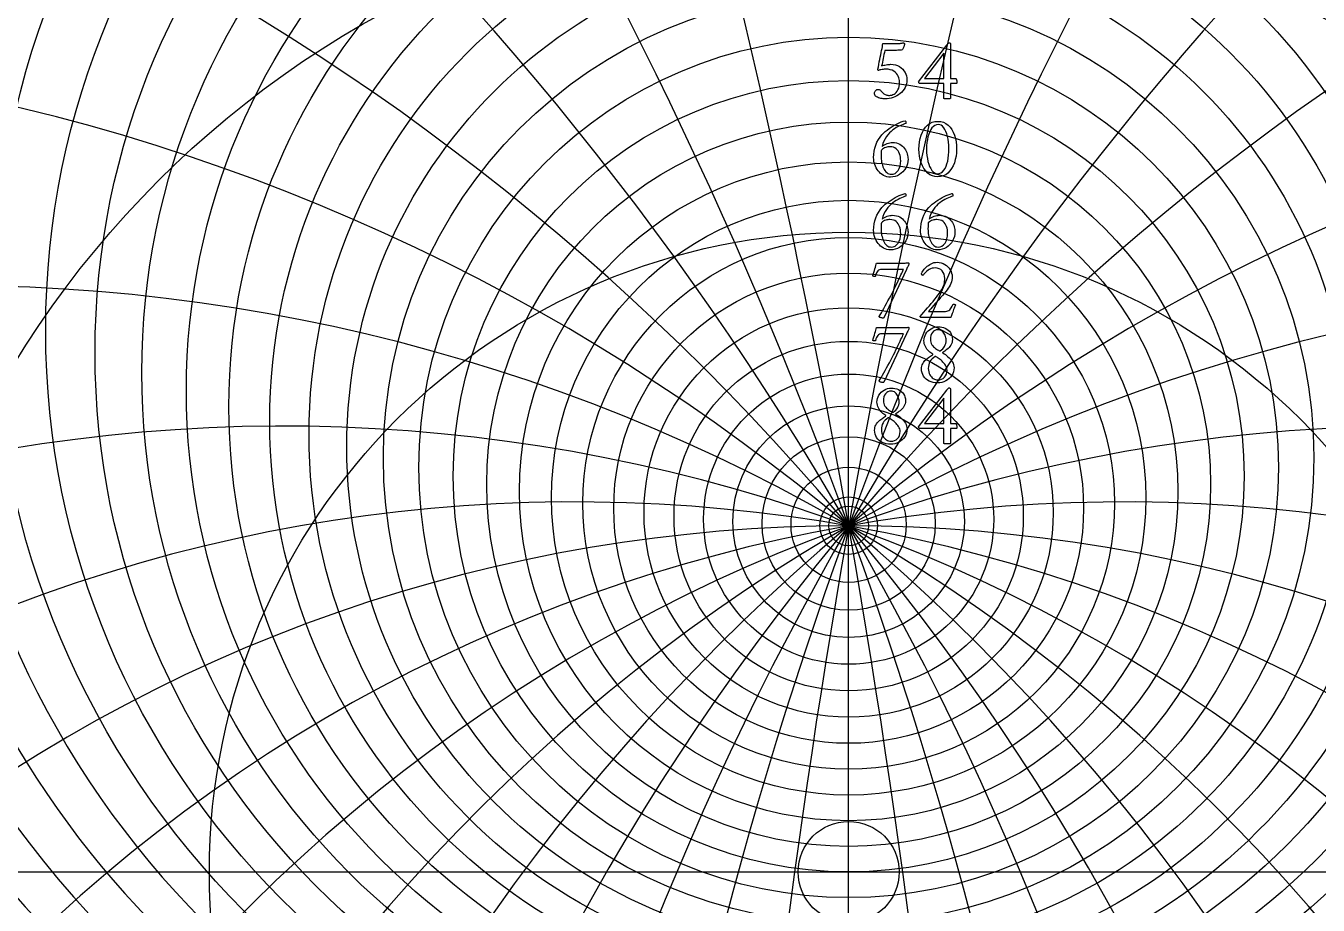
# Model space of a CAD drawing. Header units: millimetres. Extents: x -96 to 96, y -96 to 98.
# Drawn here: x -52.1 to 29.7, y -2.1 to 53.6 of the extents above; entities that cross this region are included whole.
import ezdxf

# ---------------------------------------------------------------- set-up
doc = ezdxf.new("R2010")
doc.units = ezdxf.units.MM
for name, color, linetype in [('CUT_INNER', 6, 'Continuous'), ('CUT_OUTER', 1, 'Continuous'), ('ENGRAVE', 7, 'Continuous'), ('ENGRAVE_FINE', 8, 'Continuous'), ('TEXT', 5, 'Continuous')]:
    doc.layers.add(name, color=color, linetype=linetype)

msp = doc.modelspace()

# ---------------------------------------------------------------- linework, layer by layer
at = {"layer": 'CUT_INNER'}
msp.add_circle((0, 0), 3.2, dxfattribs=at)
at = {"layer": 'CUT_OUTER'}
for centre, radius, start, end in [((-0.0002, -0.0002), 95.9249, 159.960768, 87.804282), ((-0.0008, 0.0006), 95.924, 92.195139, 159.961115)]:
    msp.add_arc(centre, radius, start, end, dxfattribs=at)
at = {"layer": 'ENGRAVE'}
for points in [[(0, -94.5), (0, 94.5)], [(-94.5, 0), (94.5, 0)]]:
    msp.add_lwpolyline(points, dxfattribs=at)
for centre, radius in [((0, 0), 94.5), ((0, 30.4812), 41.946), ((0, 0), 61.8587), ((0, 26.228), 29.4698), ((0, 23.6913), 18.823), ((0, 0), 40.492), ((0, 22.3335), 9.1851), ((0, 21.9053), 1.26)]:
    msp.add_circle(centre, radius, dxfattribs=at)
for centre, radius, start, end in [((0, 37.5775), 57.6766, 104.762326, 75.237674), ((0, 50.0922), 79.5973, 179.387133, 0.612867), ((0, -76.3891), 98.2944, 51, 129), ((0, -76.3891), 98.2944, 51, 129), ((-15.2983, 57.094), 85.5586, 205.733875, 260.102895)]:
    msp.add_arc(centre, radius, start, end, dxfattribs=at)
at = {"layer": 'ENGRAVE_FINE'}
for centre, radius in [((0, 35.8408), 54.1642), ((0, 34.2831), 50.8581), ((0, 32.8824), 47.7334), ((0, 31.6203), 44.7688), ((0, 29.4518), 39.2493), ((0, 28.5208), 36.6647), ((0, 27.6785), 34.1802), ((0, 26.9167), 31.785), ((0, 25.6062), 27.2261), ((0, 25.0461), 25.0461), ((0, 24.5428), 22.923), ((0, 24.0924), 20.8505), ((0, 23.3366), 16.8349), ((0, 23.0255), 14.8816), ((0, 22.7558), 12.9583), ((0, 22.5257), 11.0609), ((0, 22.178), 7.3271), ((0, 22.0581), 5.4831), ((0, 21.973), 3.6497), ((0, 21.9222), 1.8231)]:
    msp.add_circle(centre, radius, dxfattribs=at)
for centre, radius, start, end in [((-557.4555, -76.3891), 566.0552, 4.779127, 17.401802), ((-557.4555, -76.3891), 566.0552, 4.779127, 17.401802), ((557.4555, -76.3891), 566.0552, 162.598198, 175.220873), ((557.4555, -76.3891), 566.0552, 162.598198, 175.220873), ((-270.0618, -76.3891), 287.3937, 9.614941, 34.898449), ((-270.0618, -76.3891), 287.3937, 9.614941, 34.898449), ((270.0618, -76.3891), 287.3937, 145.101551, 170.385059), ((270.0618, -76.3891), 287.3937, 145.101551, 170.385059), ((0, 39.5195), 61.4248, 132.219432, 47.780568), ((-170.251, -76.3891), 196.5889, 14.56643, 52.566013), ((-170.251, -76.3891), 196.5889, 14.56643, 52.566013), ((170.251, -76.3891), 196.5889, 127.433987, 165.43357), ((170.251, -76.3891), 196.5889, 127.433987, 165.43357), ((0, 41.6985), 65.4439, 147.797087, 32.202913), ((0, 44.1534), 69.7761, 159.954591, 20.045409), ((-117.1428, -76.3891), 152.919, 19.697338, 70.43411), ((-117.1428, -76.3891), 152.919, 19.697338, 70.43411), ((117.1428, -76.3891), 152.919, 109.56589, 160.302662), ((117.1428, -76.3891), 152.919, 109.56589, 160.302662), ((0, 46.9316), 74.4729, 170.269458, 9.730542), ((-82.4788, -76.3891), 128.3143, 25.078922, 88.440652), ((-82.4788, -76.3891), 128.3143, 25.078922, 88.440652), ((82.4788, -76.3891), 128.3143, 91.559348, 154.921078), ((82.4788, -76.3891), 128.3143, 91.559348, 154.921078), ((-56.7503, -76.3891), 113.5006, 30.79319, 100.876652), ((-56.7503, -76.3891), 113.5006, 30.79319, 100.876652), ((56.7503, -76.3891), 113.5006, 79.123348, 149.20681), ((56.7503, -76.3891), 113.5006, 79.123348, 149.20681), ((-35.7763, -76.3891), 104.6028, 36.936769, 111.475271), ((-35.7763, -76.3891), 104.6028, 36.936769, 111.475271), ((35.7763, -76.3891), 104.6028, 68.524729, 143.063231), ((35.7763, -76.3891), 104.6028, 68.524729, 143.063231), ((-17.332, -76.3891), 99.8108, 43.625537, 120.768969), ((-17.332, -76.3891), 99.8108, 43.625537, 120.768969), ((17.332, -76.3891), 99.8108, 59.231031, 136.374463), ((17.332, -76.3891), 99.8108, 59.231031, 136.374463), ((0, 83.1586), 125.6729, 221.240592, 318.759408)]:
    msp.add_arc(centre, radius, start, end, dxfattribs=at)
at = {"layer": 'TEXT'}
for points in [[(2.6714, 51.1246), (2.8274, 51.1155), (2.9711, 51.0883), (3.1026, 51.0429), (3.2219, 50.9793), (3.3286, 50.9019), (3.4224, 50.8151), (3.5032, 50.7189), (3.5712, 50.6132), (3.625, 50.502), (3.6634, 50.389), (3.6865, 50.2742), (3.6941, 50.1577), (3.6866, 50.0213), (3.6641, 49.8916), (3.6265, 49.7685), (3.574, 49.652), (3.509, 49.543), (3.4343, 49.4424), (3.3497, 49.3502), (3.2554, 49.2663), (3.1533, 49.1914), (3.0451, 49.1259), (2.9311, 49.0699), (2.8111, 49.0232), (2.6875, 48.9866), (2.5624, 48.9604), (2.436, 48.9446), (2.3081, 48.9394), (2.2517, 48.9413), (2.1887, 48.9471), (2.119, 48.9567), (2.0427, 48.9701), (1.965, 48.9878), (1.8911, 49.01), (1.821, 49.0367), (1.7549, 49.0679), (1.7423, 49.0791), (1.7269, 49.0959), (1.7087, 49.1182), (1.6878, 49.1462), (1.6682, 49.1773), (1.6543, 49.2091), (1.6459, 49.2415), (1.6431, 49.2747), (1.6474, 49.3306), (1.6605, 49.3809), (1.6824, 49.4256), (1.7129, 49.4647), (1.7491, 49.4965), (1.7877, 49.5192), (1.8287, 49.5329), (1.8722, 49.5374), (1.9251, 49.532), (1.9721, 49.5157), (2.0132, 49.4887), (2.0483, 49.4508), (2.0806, 49.4087), (2.1132, 49.369), (2.1462, 49.3318), (2.1796, 49.2971), (2.2206, 49.2609), (2.2655, 49.2307), (2.3142, 49.2064), (2.3668, 49.1881), (2.4211, 49.1747), (2.4751, 49.165), (2.5287, 49.1593), (2.582, 49.1574), (2.6548, 49.1624), (2.728, 49.1776), (2.8015, 49.2029), (2.8754, 49.2384), (2.9465, 49.2856), (3.0116, 49.346), (3.0708, 49.4197), (3.1241, 49.5067), (3.1681, 49.6081), (3.1995, 49.7253), (3.2184, 49.8582), (3.2247, 50.0068), (3.2193, 50.0943), (3.203, 50.1836), (3.176, 50.2746), (3.1381, 50.3673), (3.0883, 50.4574), (3.0256, 50.5406), (2.95, 50.6167), (2.8614, 50.6859), (2.7584, 50.7433), (2.6393, 50.7844), (2.5041, 50.809), (2.3528, 50.8172), (2.3043, 50.8156), (2.2481, 50.8109), (2.1841, 50.8031), (2.1125, 50.7921), (2.0423, 50.779), (1.9826, 50.7648), (1.9333, 50.7496), (1.8946, 50.7334), (1.8864, 50.735), (1.8785, 50.7397), (1.871, 50.7475), (1.8638, 50.7585), (1.8577, 50.7713), (1.8534, 50.7844), (1.8507, 50.7978), (1.8499, 50.8116), (1.8806, 50.9653), (1.9113, 51.119), (1.9421, 51.2727), (1.9728, 51.4264), (2.003, 51.5775), (2.0322, 51.7233), (2.0603, 51.8639), (2.0874, 51.9992), (2.1124, 52.1258), (2.1342, 52.2402), (2.1529, 52.3424), (2.1684, 52.4323), (2.9732, 52.4323), (3.0294, 52.433), (3.0864, 52.4351), (3.144, 52.4386), (3.2023, 52.4435), (3.2586, 52.4493), (3.3099, 52.4554), (3.3564, 52.4619), (3.3979, 52.4687), (3.4322, 52.4748), (3.4566, 52.4792), (3.4713, 52.4818), (3.4762, 52.4826), (3.4896, 52.4746), (3.502, 52.4673), (3.5134, 52.4606), (3.5237, 52.4547), (3.5322, 52.4484), (3.5384, 52.4407), (3.542, 52.4317), (3.5432, 52.4212), (3.542, 52.4095), (3.5384, 52.3911), (3.5322, 52.3662), (3.5237, 52.3345), (3.5129, 52.2987), (3.4999, 52.2612), (3.4849, 52.2219), (3.4678, 52.1809), (3.4488, 52.1403), (3.428, 52.1026), (3.4054, 52.0677), (3.3812, 52.0356), (3.3225, 52.03), (3.2582, 52.0244), (3.1884, 52.0188), (3.1129, 52.0132), (3.0312, 52.0083), (2.9425, 52.0048), (2.8467, 52.0027), (2.7441, 52.002), (2.2858, 52.002), (2.2608, 51.8785), (2.2362, 51.754), (2.2119, 51.6284), (2.188, 51.5018), (2.1641, 51.3763), (2.1398, 51.2538), (2.1152, 51.1345), (2.0902, 51.0184), (2.1504, 51.0399), (2.2194, 51.0596), (2.2971, 51.0776), (2.3836, 51.0939), (2.4697, 51.1073), (2.5464, 51.1169), (2.6136, 51.1227), (2.6714, 51.1246)], [(6.3711, 52.4826), (6.3919, 52.4806), (6.4096, 52.4743), (6.424, 52.4638), (6.4354, 52.4491), (6.444, 52.4323), (6.4501, 52.4156), (6.4537, 52.3988), (6.455, 52.3821), (6.455, 50.2304), (6.7791, 50.2304), (6.7927, 50.2262), (6.8057, 50.2136), (6.8179, 50.1927), (6.8294, 50.1633), (6.8392, 50.1284), (6.8462, 50.0907), (6.8504, 50.0502), (6.8518, 50.0068), (6.8507, 49.9782), (6.8476, 49.9538), (6.8423, 49.9335), (6.835, 49.9174), (6.455, 49.9174), (6.455, 48.9618), (6.4527, 48.9609), (6.4459, 48.9583), (6.4345, 48.9539), (6.4186, 48.9478), (6.3926, 48.9417), (6.3509, 48.9373), (6.2934, 48.9347), (6.2202, 48.9338), (6.1347, 48.9366), (6.0735, 48.945), (6.0369, 48.959), (6.0246, 48.9785), (6.0246, 49.9174), (4.4877, 49.9174), (4.4746, 49.9267), (4.4633, 49.9377), (4.4537, 49.9504), (4.4458, 49.9649), (4.4397, 49.9798), (4.4353, 49.9936), (4.4327, 50.0063), (4.4318, 50.018), (6.2091, 52.3429), (6.2244, 52.3609), (6.2426, 52.3814), (6.2635, 52.4042), (6.2873, 52.4296), (6.3114, 52.4528), (6.3334, 52.4694), (6.3533, 52.4793), (6.3711, 52.4826)], [(6.0246, 51.8288), (4.8007, 50.2304), (6.0246, 50.2304)], [(2.7608, 46.173), (2.8976, 46.1664), (3.0228, 46.1465), (3.1365, 46.1133), (3.2387, 46.0669), (3.3302, 46.0101), (3.4119, 45.946), (3.4839, 45.8746), (3.546, 45.7958), (3.5993, 45.7123), (3.6445, 45.6268), (3.6817, 45.5391), (3.7109, 45.4493), (3.7329, 45.3608), (3.7486, 45.2768), (3.7581, 45.1973), (3.7612, 45.1224), (3.7519, 44.9741), (3.7242, 44.8311), (3.6779, 44.6933), (3.6131, 44.5607), (3.5328, 44.4371), (3.4399, 44.326), (3.3344, 44.2275), (3.2163, 44.1416), (3.0879, 44.0719), (2.9515, 44.0221), (2.8071, 43.9922), (2.6546, 43.9823), (2.5347, 43.9891), (2.4206, 44.0095), (2.3125, 44.0436), (2.2103, 44.0913), (2.1148, 44.1501), (2.0266, 44.2177), (1.9457, 44.294), (1.8722, 44.3791), (1.8064, 44.4711), (1.7486, 44.5684), (1.6988, 44.6709), (1.6571, 44.7787), (1.624, 44.8889), (1.6005, 44.9987), (1.5863, 45.1082), (1.5816, 45.2174), (1.59, 45.4242), (1.6151, 45.6254), (1.6571, 45.821), (1.7157, 46.011), (1.7905, 46.1923), (1.8806, 46.3617), (1.9861, 46.5192), (2.1069, 46.6649), (2.2084, 46.7689), (2.3172, 46.8688), (2.4334, 46.9645), (2.5568, 47.0561), (2.6847, 47.1423), (2.8139, 47.2223), (2.9446, 47.296), (3.0766, 47.3634), (3.207, 47.4232), (3.333, 47.4738), (3.4543, 47.5154), (3.5712, 47.5479), (3.589, 47.5439), (3.6033, 47.5318), (3.6141, 47.5117), (3.6215, 47.4836), (3.6264, 47.4537), (3.6299, 47.4284), (3.632, 47.4076), (3.6327, 47.3914), (3.5431, 47.3606), (3.4475, 47.3243), (3.3461, 47.2824), (3.2387, 47.2349), (3.1281, 47.1804), (3.0172, 47.1175), (2.906, 47.0463), (2.7944, 46.9666), (2.6854, 46.8774), (2.582, 46.7773), (2.4842, 46.6664), (2.392, 46.5447), (2.3078, 46.4107), (2.2341, 46.2632), (2.1709, 46.102), (2.1181, 45.9271), (2.1929, 45.9825), (2.2718, 46.0312), (2.3549, 46.0733), (2.4423, 46.1088), (2.5292, 46.1369), (2.6113, 46.157), (2.6885, 46.169), (2.7608, 46.173)], [(5.6446, 47.5143), (5.8299, 47.4993), (6.0002, 47.4543), (6.1554, 47.3792), (6.2957, 47.274), (6.4204, 47.1439), (6.529, 46.9939), (6.6216, 46.824), (6.6981, 46.6341), (6.758, 46.4296), (6.8008, 46.2157), (6.8264, 45.9923), (6.835, 45.7595), (6.8263, 45.5267), (6.8001, 45.3033), (6.7564, 45.0894), (6.6953, 44.8849), (6.6176, 44.6948), (6.5241, 44.5244), (6.415, 44.3735), (6.2901, 44.2421), (6.1502, 44.1358), (5.996, 44.0598), (5.8275, 44.0142), (5.6446, 43.999), (5.4665, 44.0142), (5.3009, 44.0598), (5.1479, 44.1358), (5.0075, 44.2421), (4.8812, 44.3735), (4.7707, 44.5244), (4.6758, 44.6948), (4.5967, 44.8849), (4.5344, 45.0894), (4.4898, 45.3033), (4.4631, 45.5267), (4.4542, 45.7595), (4.4629, 45.9923), (4.4891, 46.2157), (4.5328, 46.4296), (4.5939, 46.6341), (4.6718, 46.824), (4.7658, 46.9939), (4.8758, 47.1439), (5.0019, 47.274), (5.1427, 47.3792), (5.2967, 47.4543), (5.464, 47.4993), (5.6446, 47.5143)], [(5.6725, 47.3131), (5.562, 47.3), (5.4595, 47.2608), (5.365, 47.1953), (5.2785, 47.1036), (5.2008, 46.9899), (5.1325, 46.8584), (5.0737, 46.709), (5.0243, 46.5419), (4.9851, 46.361), (4.9572, 46.1703), (4.9404, 45.9698), (4.9348, 45.7595), (4.9404, 45.5515), (4.9572, 45.3522), (4.9851, 45.1617), (5.0243, 44.9799), (5.073, 44.8113), (5.1297, 44.6606), (5.1945, 44.5277), (5.2674, 44.4126), (5.3472, 44.3197), (5.4329, 44.2533), (5.5246, 44.2135), (5.6222, 44.2002), (5.74, 44.2139), (5.8472, 44.2547), (5.9439, 44.3228), (6.0302, 44.4182), (6.1062, 44.5363), (6.172, 44.6725), (6.2277, 44.8269), (6.2733, 44.9994), (6.3088, 45.1849), (6.3341, 45.3781), (6.3493, 45.5789), (6.3544, 45.7874), (6.3489, 45.9972), (6.3327, 46.1961), (6.3056, 46.3842), (6.2677, 46.5615), (6.2202, 46.7246), (6.1643, 46.8702), (6.1001, 46.9984), (6.0274, 47.1092), (5.9476, 47.1984), (5.8619, 47.2621), (5.7702, 47.3004), (5.6725, 47.3131)], [(2.0734, 45.6868), (2.0682, 45.6418), (2.0636, 45.596), (2.0598, 45.5496), (2.0566, 45.5024), (2.0542, 45.4549), (2.0525, 45.4074), (2.0514, 45.3599), (2.0511, 45.3124), (2.0535, 45.2191), (2.0608, 45.1238), (2.0731, 45.0263), (2.0902, 44.9268), (2.1124, 44.8279), (2.1398, 44.7326), (2.1724, 44.6407), (2.2103, 44.5523), (2.2535, 44.4697), (2.3018, 44.3951), (2.3555, 44.3286), (2.4143, 44.2701), (2.4782, 44.2224), (2.5471, 44.1884), (2.6208, 44.1679), (2.6993, 44.1611), (2.8247, 44.1765), (2.9383, 44.2226), (3.0399, 44.2994), (3.1297, 44.407), (3.203, 44.5377), (3.2554, 44.6837), (3.2869, 44.845), (3.2973, 45.0218), (3.293, 45.137), (3.2799, 45.2481), (3.258, 45.355), (3.2275, 45.4577), (3.1875, 45.5534), (3.1374, 45.6393), (3.0771, 45.7155), (3.0067, 45.7818), (2.9253, 45.8356), (2.8321, 45.8741), (2.7269, 45.8971), (2.6099, 45.9048), (2.5497, 45.9025), (2.4863, 45.8957), (2.4197, 45.8844), (2.3501, 45.8685), (2.2793, 45.8435), (2.2096, 45.8049), (2.141, 45.7527), (2.0734, 45.6868)], [(2.7608, 41.5658), (2.8976, 41.5592), (3.0228, 41.5393), (3.1365, 41.5061), (3.2387, 41.4596), (3.3302, 41.4029), (3.4119, 41.3388), (3.4839, 41.2673), (3.546, 41.1886), (3.5993, 41.1051), (3.6445, 41.0195), (3.6817, 40.9318), (3.7109, 40.8421), (3.7329, 40.7535), (3.7486, 40.6695), (3.7581, 40.59), (3.7612, 40.5151), (3.7519, 40.3668), (3.7242, 40.2238), (3.6779, 40.086), (3.6131, 39.9535), (3.5328, 39.8298), (3.4399, 39.7187), (3.3344, 39.6202), (3.2163, 39.5343), (3.0879, 39.4646), (2.9515, 39.4148), (2.8071, 39.385), (2.6546, 39.375), (2.5347, 39.3818), (2.4206, 39.4023), (2.3125, 39.4363), (2.2103, 39.484), (2.1148, 39.5429), (2.0266, 39.6105), (1.9457, 39.6868), (1.8722, 39.7718), (1.8064, 39.8639), (1.7486, 39.9611), (1.6988, 40.0637), (1.6571, 40.1714), (1.624, 40.2816), (1.6005, 40.3915), (1.5863, 40.501), (1.5816, 40.6101), (1.59, 40.8169), (1.6151, 41.0181), (1.6571, 41.2137), (1.7157, 41.4037), (1.7905, 41.585), (1.8806, 41.7544), (1.9861, 41.912), (2.1069, 42.0576), (2.2084, 42.1617), (2.3172, 42.2616), (2.4334, 42.3573), (2.5568, 42.4488), (2.6847, 42.5351), (2.8139, 42.6151), (2.9446, 42.6888), (3.0766, 42.7562), (3.207, 42.8159), (3.333, 42.8666), (3.4543, 42.9081), (3.5712, 42.9406), (3.589, 42.9366), (3.6033, 42.9246), (3.6141, 42.9045), (3.6215, 42.8764), (3.6264, 42.8465), (3.6299, 42.8212), (3.632, 42.8004), (3.6327, 42.7841), (3.5431, 42.7534), (3.4475, 42.7171), (3.3461, 42.6752), (3.2387, 42.6277), (3.1281, 42.5732), (3.0172, 42.5103), (2.906, 42.439), (2.7944, 42.3594), (2.6854, 42.2702), (2.582, 42.1701), (2.4842, 42.0592), (2.392, 41.9375), (2.3078, 41.8035), (2.2341, 41.6559), (2.1709, 41.4947), (2.1181, 41.3199), (2.1929, 41.3753), (2.2718, 41.424), (2.3549, 41.4661), (2.4423, 41.5015), (2.5292, 41.5296), (2.6113, 41.5497), (2.6885, 41.5618), (2.7608, 41.5658)], [(5.734, 41.5658), (5.8708, 41.5592), (5.996, 41.5393), (6.1097, 41.5061), (6.2119, 41.4596), (6.3034, 41.4029), (6.3851, 41.3388), (6.4571, 41.2673), (6.5192, 41.1886), (6.5725, 41.1051), (6.6177, 41.0195), (6.6549, 40.9318), (6.6841, 40.8421), (6.7061, 40.7535), (6.7218, 40.6695), (6.7313, 40.59), (6.7344, 40.5151), (6.7251, 40.3668), (6.6974, 40.2238), (6.6511, 40.086), (6.5863, 39.9535), (6.506, 39.8298), (6.413, 39.7187), (6.3076, 39.6202), (6.1895, 39.5343), (6.0611, 39.4646), (5.9247, 39.4148), (5.7803, 39.385), (5.6278, 39.375), (5.5078, 39.3818), (5.3938, 39.4023), (5.2857, 39.4363), (5.1835, 39.484), (5.088, 39.5429), (4.9998, 39.6105), (4.9189, 39.6868), (4.8454, 39.7718), (4.7796, 39.8639), (4.7218, 39.9611), (4.672, 40.0637), (4.6302, 40.1714), (4.5972, 40.2816), (4.5737, 40.3915), (4.5595, 40.501), (4.5548, 40.6101), (4.5632, 40.8169), (4.5883, 41.0181), (4.6302, 41.2137), (4.6889, 41.4037), (4.7637, 41.585), (4.8538, 41.7544), (4.9593, 41.912), (5.0801, 42.0576), (5.1816, 42.1617), (5.2904, 42.2616), (5.4066, 42.3573), (5.53, 42.4488), (5.6579, 42.5351), (5.7871, 42.6151), (5.9177, 42.6888), (6.0498, 42.7562), (6.1802, 42.8159), (6.3062, 42.8666), (6.4275, 42.9081), (6.5444, 42.9406), (6.5622, 42.9366), (6.5765, 42.9246), (6.5873, 42.9045), (6.5947, 42.8764), (6.5996, 42.8465), (6.6031, 42.8212), (6.6052, 42.8004), (6.6059, 42.7841), (6.5163, 42.7534), (6.4207, 42.7171), (6.3193, 42.6752), (6.2119, 42.6277), (6.1013, 42.5732), (5.9904, 42.5103), (5.8791, 42.439), (5.7675, 42.3594), (5.6586, 42.2702), (5.5552, 42.1701), (5.4574, 42.0592), (5.3652, 41.9375), (5.281, 41.8035), (5.2073, 41.6559), (5.1441, 41.4947), (5.0913, 41.3199), (5.1661, 41.3753), (5.245, 41.424), (5.3281, 41.4661), (5.4155, 41.5015), (5.5024, 41.5296), (5.5845, 41.5497), (5.6617, 41.5618), (5.734, 41.5658)], [(2.0734, 41.0796), (2.0682, 41.0345), (2.0636, 40.9888), (2.0598, 40.9423), (2.0566, 40.8952), (2.0542, 40.8477), (2.0525, 40.8001), (2.0514, 40.7526), (2.0511, 40.7051), (2.0535, 40.6119), (2.0608, 40.5165), (2.0731, 40.4191), (2.0902, 40.3195), (2.1124, 40.2207), (2.1398, 40.1253), (2.1724, 40.0334), (2.2103, 39.9451), (2.2535, 39.8625), (2.3018, 39.7879), (2.3555, 39.7214), (2.4143, 39.6628), (2.4782, 39.6152), (2.5471, 39.5811), (2.6208, 39.5607), (2.6993, 39.5539), (2.8247, 39.5692), (2.9383, 39.6153), (3.0399, 39.6922), (3.1297, 39.7998), (3.203, 39.9304), (3.2554, 40.0764), (3.2869, 40.2378), (3.2973, 40.4145), (3.293, 40.5298), (3.2799, 40.6409), (3.258, 40.7478), (3.2275, 40.8504), (3.1875, 40.9462), (3.1374, 41.0321), (3.0771, 41.1082), (3.0067, 41.1746), (2.9253, 41.2284), (2.8321, 41.2668), (2.7269, 41.2899), (2.6099, 41.2975), (2.5497, 41.2953), (2.4863, 41.2885), (2.4197, 41.2771), (2.3501, 41.2612), (2.2793, 41.2362), (2.2096, 41.1976), (2.141, 41.1454), (2.0734, 41.0796)], [(5.0466, 41.0796), (5.0414, 41.0345), (5.0368, 40.9888), (5.033, 40.9423), (5.0298, 40.8952), (5.0274, 40.8477), (5.0256, 40.8001), (5.0246, 40.7526), (5.0243, 40.7051), (5.0267, 40.6119), (5.034, 40.5165), (5.0463, 40.4191), (5.0634, 40.3195), (5.0856, 40.2207), (5.113, 40.1253), (5.1456, 40.0334), (5.1835, 39.9451), (5.2267, 39.8625), (5.275, 39.7879), (5.3287, 39.7214), (5.3875, 39.6628), (5.4514, 39.6152), (5.5202, 39.5811), (5.5939, 39.5607), (5.6725, 39.5539), (5.7979, 39.5692), (5.9115, 39.6153), (6.0131, 39.6922), (6.1029, 39.7998), (6.1762, 39.9304), (6.2286, 40.0764), (6.2601, 40.2378), (6.2705, 40.4145), (6.2662, 40.5298), (6.2531, 40.6409), (6.2312, 40.7478), (6.2007, 40.8504), (6.1607, 40.9462), (6.1106, 41.0321), (6.0503, 41.1082), (5.9799, 41.1746), (5.8985, 41.2284), (5.8053, 41.2668), (5.7001, 41.2899), (5.5831, 41.2975), (5.5229, 41.2953), (5.4595, 41.2885), (5.3929, 41.2771), (5.3232, 41.2612), (5.2525, 41.2362), (5.1828, 41.1976), (5.1142, 41.1454), (5.0466, 41.0796)], [(3.4091, 38.5419), (3.4633, 38.5424), (3.5195, 38.544), (3.5778, 38.5466), (3.6383, 38.5502), (3.6934, 38.5539), (3.7361, 38.5565), (3.7661, 38.5581), (3.7836, 38.5586), (3.7982, 38.5555), (3.8087, 38.546), (3.815, 38.5303), (3.8171, 38.5083), (3.8139, 38.4778), (3.8045, 38.442), (3.7888, 38.4009), (3.7668, 38.3546), (3.7413, 38.3049), (3.7151, 38.2533), (3.6882, 38.2001), (3.6606, 38.1451), (2.2243, 35.0769), (2.2145, 35.0695), (2.202, 35.0643), (2.1866, 35.0611), (2.1684, 35.0601), (2.1359, 35.062), (2.1, 35.0678), (2.0605, 35.0774), (2.0175, 35.0908), (1.9784, 35.1067), (1.9505, 35.1237), (1.9337, 35.1416), (1.9281, 35.1607), (1.9997, 35.2725), (2.0748, 35.3954), (2.1534, 35.5295), (2.2355, 35.6748), (2.3198, 35.8278), (2.4052, 35.985), (2.4917, 36.1464), (2.5792, 36.312), (2.6662, 36.4789), (2.751, 36.6445), (2.8338, 36.8087), (2.9145, 36.9714), (2.9921, 37.1298), (3.0654, 37.2809), (3.1346, 37.4246), (3.1995, 37.561), (3.2593, 37.6871), (3.3127, 37.8), (3.3599, 37.8995), (3.4007, 37.9858), (3.4337, 38.0555), (3.4573, 38.1052), (3.4715, 38.1351), (3.4762, 38.1451), (2.0902, 38.1451), (2.014, 38.1388), (1.9477, 38.1199), (1.8911, 38.0885), (1.8443, 38.0445), (1.8038, 37.9868), (1.766, 37.9145), (1.7311, 37.8275), (1.699, 37.7259), (1.6927, 37.7112), (1.6794, 37.7008), (1.6591, 37.6945), (1.6319, 37.6924), (1.6223, 37.6931), (1.6102, 37.6952), (1.5958, 37.6987), (1.5788, 37.7035), (1.5619, 37.7091), (1.5474, 37.7147), (1.5353, 37.7203), (1.5257, 37.7259), (1.5615, 37.8382), (1.5963, 37.9515), (1.63, 38.0659), (1.6626, 38.1814), (1.6925, 38.2909), (1.7178, 38.3875), (1.7386, 38.4711), (1.7549, 38.5419)], [(6.7679, 35.904), (6.7396, 35.8346), (6.7106, 35.7608), (6.681, 35.6824), (6.6506, 35.5994), (6.6205, 35.5157), (6.5919, 35.4352), (6.5646, 35.3579), (6.5388, 35.2836), (6.5157, 35.2169), (6.4969, 35.1621), (6.4822, 35.1191), (6.4717, 35.088), (4.5827, 35.088), (4.5742, 35.0945), (4.5653, 35.1027), (4.556, 35.1127), (4.5464, 35.1244), (4.5379, 35.1364), (4.5317, 35.1474), (4.5281, 35.1574), (4.5269, 35.1663), (4.6421, 35.2962), (4.7588, 35.4289), (4.8768, 35.5645), (4.9963, 35.7028), (5.1151, 35.8422), (5.231, 35.9808), (5.3442, 36.1188), (5.4546, 36.2561), (5.5597, 36.3902), (5.6572, 36.5187), (5.7469, 36.6417), (5.829, 36.7591), (5.9053, 36.8782), (5.9666, 36.9896), (6.0129, 37.0933), (6.0442, 37.1894), (6.065, 37.2826), (6.0798, 37.378), (6.0887, 37.4755), (6.0917, 37.575), (6.081, 37.7091), (6.0491, 37.8321), (5.9958, 37.9439), (5.9212, 38.0445), (5.8302, 38.1276), (5.7277, 38.187), (5.6137, 38.2226), (5.4881, 38.2345), (5.3826, 38.2285), (5.2841, 38.2107), (5.1926, 38.181), (5.1081, 38.1395), (5.0309, 38.0909), (4.9614, 38.0403), (4.8996, 37.9875), (4.8454, 37.9327), (4.7993, 37.8803), (4.7616, 37.8349), (4.7322, 37.7965), (4.7113, 37.765), (4.6943, 37.7673), (4.6771, 37.7741), (4.6594, 37.7855), (4.6414, 37.8014), (4.6255, 37.8183), (4.6142, 37.8328), (4.6074, 37.8448), (4.6051, 37.8544), (4.6171, 37.884), (4.6365, 37.9222), (4.6633, 37.9692), (4.6973, 38.0249), (4.7387, 38.0857), (4.7874, 38.1479), (4.8435, 38.2114), (4.9069, 38.2764), (4.9766, 38.3396), (5.0515, 38.3979), (5.1317, 38.4514), (5.2171, 38.4999), (5.3077, 38.5403), (5.4036, 38.5691), (5.5047, 38.5864), (5.6111, 38.5922), (5.7394, 38.5839), (5.8619, 38.5593), (5.9783, 38.5183), (6.0889, 38.4608), (6.1909, 38.3904), (6.2817, 38.3106), (6.3613, 38.2214), (6.4298, 38.1227), (6.4848, 38.0176), (6.5241, 37.9089), (6.5477, 37.7968), (6.5556, 37.6812), (6.5503, 37.5656), (6.5346, 37.4535), (6.5084, 37.3448), (6.4717, 37.2397), (6.426, 37.138), (6.3725, 37.0399), (6.3114, 36.9452), (6.2426, 36.8541), (6.145, 36.7348), (6.0421, 36.6117), (5.934, 36.4847), (5.8206, 36.3539), (5.7062, 36.2232), (5.595, 36.0968), (5.4869, 35.9745), (5.3819, 35.8565), (5.2838, 35.7463), (5.1961, 35.6476), (5.1189, 35.5605), (5.0522, 35.4848), (6.1364, 35.4848), (6.2138, 35.4913), (6.2838, 35.5107), (6.3465, 35.543), (6.4019, 35.5882), (6.4527, 35.6467), (6.5018, 35.7189), (6.5491, 35.8046), (6.5947, 35.904), (6.6027, 35.9187), (6.6156, 35.9291), (6.6334, 35.9354), (6.6562, 35.9375), (6.6659, 35.9368), (6.6785, 35.9347), (6.6939, 35.9312), (6.712, 35.9263), (6.7302, 35.9208), (6.7456, 35.9152), (6.7581, 35.9096), (6.7679, 35.904)], [(3.4091, 34.4604), (3.4633, 34.4609), (3.5195, 34.4625), (3.5778, 34.4651), (3.6383, 34.4688), (3.6934, 34.4725), (3.7361, 34.4751), (3.7661, 34.4767), (3.7836, 34.4772), (3.7982, 34.474), (3.8087, 34.4646), (3.815, 34.4489), (3.8171, 34.4269), (3.8139, 34.3963), (3.8045, 34.3605), (3.7888, 34.3195), (3.7668, 34.2732), (3.7413, 34.2234), (3.7151, 34.1719), (3.6882, 34.1186), (3.6606, 34.0636), (2.2243, 30.9954), (2.2145, 30.9881), (2.202, 30.9828), (2.1866, 30.9797), (2.1684, 30.9786), (2.1359, 30.9806), (2.1, 30.9863), (2.0605, 30.9959), (2.0175, 31.0094), (1.9784, 31.0253), (1.9505, 31.0422), (1.9337, 31.0602), (1.9281, 31.0792), (1.9997, 31.191), (2.0748, 31.314), (2.1534, 31.4481), (2.2355, 31.5934), (2.3198, 31.7464), (2.4052, 31.9036), (2.4917, 32.0649), (2.5792, 32.2305), (2.6662, 32.3975), (2.751, 32.563), (2.8338, 32.7272), (2.9145, 32.89), (2.9921, 33.0484), (3.0654, 33.1995), (3.1346, 33.3432), (3.1995, 33.4796), (3.2593, 33.6057), (3.3127, 33.7185), (3.3599, 33.8181), (3.4007, 33.9043), (3.4337, 33.974), (3.4573, 34.0238), (3.4715, 34.0537), (3.4762, 34.0636), (2.0902, 34.0636), (2.014, 34.0573), (1.9477, 34.0385), (1.8911, 34.007), (1.8443, 33.963), (1.8038, 33.9054), (1.766, 33.8331), (1.7311, 33.7461), (1.699, 33.6445), (1.6927, 33.6298), (1.6794, 33.6193), (1.6591, 33.613), (1.6319, 33.6109), (1.6223, 33.6116), (1.6102, 33.6137), (1.5958, 33.6172), (1.5788, 33.6221), (1.5619, 33.6277), (1.5474, 33.6333), (1.5353, 33.6389), (1.5257, 33.6445), (1.5615, 33.7568), (1.5963, 33.8701), (1.63, 33.9845), (1.6626, 34.0999), (1.6925, 34.2094), (1.7178, 34.306), (1.7386, 34.3897), (1.7549, 34.4604)], [(5.6725, 34.5163), (5.7929, 34.5104), (5.908, 34.4925), (6.0178, 34.4629), (6.1224, 34.4213), (6.2194, 34.3685), (6.3062, 34.3053), (6.3828, 34.2316), (6.4494, 34.1474), (6.5032, 34.0531), (6.5416, 33.949), (6.5646, 33.8352), (6.5723, 33.7115), (6.566, 33.6088), (6.5472, 33.5131), (6.5157, 33.4244), (6.4717, 33.3427), (6.4188, 33.2672), (6.3607, 33.1974), (6.2973, 33.1331), (6.2286, 33.0744), (6.1582, 33.0206), (6.0896, 32.971), (6.0227, 32.9256), (5.9576, 32.8844), (5.9429, 32.8781), (5.938, 32.8704), (5.9429, 32.8613), (5.9576, 32.8509), (6.0412, 32.8027), (6.1245, 32.7475), (6.2075, 32.6853), (6.2901, 32.6161), (6.369, 32.5414), (6.441, 32.4624), (6.506, 32.3793), (6.5639, 32.292), (6.6116, 32.2015), (6.6457, 32.109), (6.6661, 32.0143), (6.6729, 31.9175), (6.6638, 31.7841), (6.6366, 31.6577), (6.5912, 31.5382), (6.5276, 31.4257), (6.4492, 31.3225), (6.3593, 31.2308), (6.2578, 31.1507), (6.1448, 31.082), (6.0238, 31.027), (5.8982, 30.9877), (5.7681, 30.9641), (5.6334, 30.9563), (5.4893, 30.9633), (5.3533, 30.9842), (5.2253, 31.0192), (5.1053, 31.0681), (4.9958, 31.1295), (4.8992, 31.2022), (4.8155, 31.286), (4.7448, 31.381), (4.6886, 31.4855), (4.6484, 31.5976), (4.6243, 31.7174), (4.6163, 31.8449), (4.6212, 31.9322), (4.6358, 32.0153), (4.6603, 32.0943), (4.6945, 32.169), (4.7361, 32.2396), (4.7825, 32.306), (4.8339, 32.3681), (4.8901, 32.4261), (4.949, 32.4799), (5.0082, 32.5295), (5.0677, 32.5749), (5.1276, 32.6161), (5.1851, 32.6535), (5.2373, 32.6874), (5.2843, 32.7178), (5.326, 32.7447), (5.3344, 32.7527), (5.3372, 32.76), (5.3344, 32.7667), (5.326, 32.7726), (5.2689, 32.8098), (5.2094, 32.8544), (5.1474, 32.9062), (5.0829, 32.9654), (5.0197, 33.0309), (4.9614, 33.1017), (4.9079, 33.1776), (4.8594, 33.2588), (4.819, 33.3448), (4.7902, 33.4349), (4.7729, 33.5292), (4.7672, 33.6277), (4.775, 33.743), (4.7986, 33.854), (4.8379, 33.9609), (4.8929, 34.0636), (4.9609, 34.1595), (5.0389, 34.2459), (5.1271, 34.323), (5.2254, 34.3905), (5.3309, 34.4456), (5.4406, 34.4849), (5.5545, 34.5084), (5.6725, 34.5163)], [(5.6446, 34.3263), (5.5505, 34.3151), (5.4637, 34.2816), (5.3842, 34.2257), (5.3121, 34.1474), (5.2522, 34.0538), (5.2094, 33.9518), (5.1837, 33.8415), (5.1751, 33.7227), (5.1813, 33.6233), (5.1996, 33.532), (5.2302, 33.4487), (5.2729, 33.3734), (5.3241, 33.3055), (5.3798, 33.2442), (5.4401, 33.1895), (5.5049, 33.1415), (5.5698, 33.0985), (5.6306, 33.059), (5.6872, 33.0231), (5.7396, 32.9906), (5.7459, 32.9881), (5.7536, 32.9864), (5.7627, 32.9853), (5.7731, 32.985), (5.7756, 32.985), (5.7773, 32.985), (5.7784, 32.985), (5.7787, 32.985), (5.7868, 32.9853), (5.7941, 32.9864), (5.8007, 32.9881), (5.8067, 32.9906), (5.8863, 33.05), (5.9576, 33.1163), (6.0204, 33.1897), (6.0749, 33.27), (6.1189, 33.3573), (6.1504, 33.4516), (6.1692, 33.5529), (6.1755, 33.6612), (6.1715, 33.7416), (6.1595, 33.8205), (6.1394, 33.898), (6.1113, 33.9742), (6.0758, 34.0465), (6.0337, 34.1125), (5.985, 34.1722), (5.9296, 34.2257), (5.8678, 34.2697), (5.7997, 34.3011), (5.7253, 34.32), (5.6446, 34.3263)], [(5.6446, 31.1519), (5.7719, 31.1624), (5.8856, 31.1938), (5.9857, 31.2462), (6.0721, 31.3196), (6.1418, 31.41), (6.1916, 31.5138), (6.2215, 31.6308), (6.2314, 31.7611), (6.2255, 31.8437), (6.2077, 31.9238), (6.178, 32.0016), (6.1364, 32.0768), (6.0868, 32.1488), (6.033, 32.2165), (5.975, 32.2801), (5.9129, 32.3395), (5.8496, 32.3942), (5.7885, 32.4436), (5.7295, 32.4878), (5.6725, 32.5267), (5.6219, 32.5595), (5.5817, 32.5854), (5.552, 32.6043), (5.5328, 32.6161), (5.5223, 32.621), (5.5133, 32.6245), (5.5056, 32.6266), (5.4993, 32.6273), (5.4916, 32.627), (5.4853, 32.6259), (5.4804, 32.6242), (5.4769, 32.6217), (5.3727, 32.5494), (5.2834, 32.4722), (5.2092, 32.3901), (5.15, 32.3032), (5.1048, 32.2085), (5.0725, 32.1034), (5.0531, 31.9878), (5.0466, 31.8617), (5.0522, 31.7539), (5.069, 31.6542), (5.0969, 31.5625), (5.136, 31.4788), (5.1837, 31.4039), (5.2373, 31.3384), (5.2969, 31.2824), (5.3624, 31.2357), (5.4314, 31.199), (5.5014, 31.1729), (5.5725, 31.1571), (5.6446, 31.1519)], [(2.6993, 30.6339), (2.8197, 30.628), (2.9348, 30.6102), (3.0446, 30.5805), (3.1492, 30.5389), (3.2462, 30.4862), (3.333, 30.4229), (3.4096, 30.3492), (3.4762, 30.2651), (3.53, 30.1708), (3.5684, 30.0667), (3.5914, 29.9528), (3.5991, 29.8291), (3.5928, 29.7265), (3.574, 29.6307), (3.5425, 29.542), (3.4985, 29.4603), (3.4456, 29.3848), (3.3875, 29.315), (3.3241, 29.2507), (3.2554, 29.192), (3.185, 29.1382), (3.1164, 29.0886), (3.0495, 29.0432), (2.9844, 29.002), (2.9697, 28.9957), (2.9648, 28.988), (2.9697, 28.979), (2.9844, 28.9685), (3.068, 28.9203), (3.1513, 28.8651), (3.2343, 28.8029), (3.3169, 28.7338), (3.3958, 28.659), (3.4678, 28.5801), (3.5328, 28.4969), (3.5907, 28.4096), (3.6384, 28.3191), (3.6725, 28.2266), (3.6929, 28.1319), (3.6997, 28.0352), (3.6906, 27.9017), (3.6634, 27.7753), (3.618, 27.6558), (3.5544, 27.5434), (3.476, 27.4401), (3.3861, 27.3485), (3.2846, 27.2683), (3.1716, 27.1997), (3.0506, 27.1446), (2.925, 27.1054), (2.7949, 27.0818), (2.6602, 27.0739), (2.5161, 27.0809), (2.3801, 27.1019), (2.2521, 27.1368), (2.1321, 27.1857), (2.0226, 27.2472), (1.926, 27.3198), (1.8424, 27.4036), (1.7716, 27.4987), (1.7154, 27.6031), (1.6752, 27.7152), (1.6511, 27.835), (1.6431, 27.9625), (1.648, 28.0498), (1.6626, 28.133), (1.6871, 28.2119), (1.7213, 28.2867), (1.7629, 28.3572), (1.8093, 28.4236), (1.8607, 28.4858), (1.9169, 28.5437), (1.9758, 28.5975), (2.035, 28.6471), (2.0945, 28.6925), (2.1544, 28.7338), (2.2119, 28.7711), (2.2641, 28.805), (2.3111, 28.8354), (2.3528, 28.8623), (2.3612, 28.8703), (2.364, 28.8777), (2.3612, 28.8843), (2.3528, 28.8902), (2.2957, 28.9274), (2.2362, 28.972), (2.1742, 29.0238), (2.1097, 29.0831), (2.0465, 29.1485), (1.9882, 29.2193), (1.9347, 29.2953), (1.8862, 29.3765), (1.8458, 29.4624), (1.817, 29.5525), (1.7997, 29.6468), (1.794, 29.7453), (1.8018, 29.8606), (1.8254, 29.9717), (1.8647, 30.0785), (1.9197, 30.1812), (1.9877, 30.2771), (2.0657, 30.3636), (2.1539, 30.4406), (2.2523, 30.5082), (2.3577, 30.5632), (2.4674, 30.6025), (2.5813, 30.6261), (2.6993, 30.6339)], [(2.6714, 30.4439), (2.5773, 30.4327), (2.4905, 30.3992), (2.411, 30.3433), (2.3389, 30.2651), (2.279, 30.1715), (2.2362, 30.0695), (2.2105, 29.9591), (2.202, 29.8403), (2.2081, 29.741), (2.2264, 29.6496), (2.257, 29.5663), (2.2998, 29.491), (2.3509, 29.4231), (2.4066, 29.3618), (2.4669, 29.3071), (2.5317, 29.2591), (2.5967, 29.2161), (2.6574, 29.1767), (2.714, 29.1407), (2.7664, 29.1082), (2.7727, 29.1058), (2.7804, 29.104), (2.7895, 29.103), (2.7999, 29.1026), (2.8024, 29.1026), (2.8041, 29.1026), (2.8052, 29.1026), (2.8055, 29.1026), (2.8136, 29.103), (2.8209, 29.104), (2.8275, 29.1058), (2.8335, 29.1082), (2.9131, 29.1676), (2.9844, 29.234), (3.0472, 29.3073), (3.1017, 29.3876), (3.1457, 29.475), (3.1772, 29.5693), (3.196, 29.6706), (3.2023, 29.7788), (3.1983, 29.8592), (3.1863, 29.9381), (3.1662, 30.0157), (3.1381, 30.0918), (3.1026, 30.1641), (3.0605, 30.2301), (3.0118, 30.2899), (2.9564, 30.3433), (2.8946, 30.3873), (2.8265, 30.4188), (2.7521, 30.4376), (2.6714, 30.4439)], [(6.3711, 30.6395), (6.3919, 30.6374), (6.4096, 30.6311), (6.424, 30.6206), (6.4354, 30.606), (6.444, 30.5892), (6.4501, 30.5724), (6.4537, 30.5557), (6.455, 30.5389), (6.455, 28.3873), (6.7791, 28.3873), (6.7927, 28.3831), (6.8057, 28.3705), (6.8179, 28.3495), (6.8294, 28.3202), (6.8392, 28.2853), (6.8462, 28.2475), (6.8504, 28.207), (6.8518, 28.1637), (6.8507, 28.1351), (6.8476, 28.1106), (6.8423, 28.0904), (6.835, 28.0743), (6.455, 28.0743), (6.455, 27.1186), (6.4527, 27.1178), (6.4459, 27.1151), (6.4345, 27.1108), (6.4186, 27.1047), (6.3926, 27.0985), (6.3509, 27.0942), (6.2934, 27.0916), (6.2202, 27.0907), (6.1347, 27.0935), (6.0735, 27.1019), (6.0369, 27.1158), (6.0246, 27.1354), (6.0246, 28.0743), (4.4877, 28.0743), (4.4746, 28.0835), (4.4633, 28.0946), (4.4537, 28.1073), (4.4458, 28.1218), (4.4397, 28.1366), (4.4353, 28.1504), (4.4327, 28.1632), (4.4318, 28.1749), (6.2091, 30.4998), (6.2244, 30.5178), (6.2426, 30.5382), (6.2635, 30.5611), (6.2873, 30.5864), (6.3114, 30.6096), (6.3334, 30.6262), (6.3533, 30.6362), (6.3711, 30.6395)], [(6.0246, 29.9856), (4.8007, 28.3873), (6.0246, 28.3873)], [(2.6714, 27.2695), (2.7987, 27.28), (2.9124, 27.3114), (3.0125, 27.3638), (3.0989, 27.4372), (3.1686, 27.5276), (3.2184, 27.6314), (3.2483, 27.7484), (3.2582, 27.8787), (3.2523, 27.9613), (3.2345, 28.0415), (3.2048, 28.1192), (3.1632, 28.1945), (3.1136, 28.2664), (3.0598, 28.3342), (3.0018, 28.3977), (2.9397, 28.4571), (2.8764, 28.5118), (2.8153, 28.5612), (2.7563, 28.6054), (2.6993, 28.6443), (2.6487, 28.6772), (2.6085, 28.703), (2.5788, 28.7219), (2.5596, 28.7338), (2.5492, 28.7387), (2.5401, 28.7421), (2.5324, 28.7442), (2.5261, 28.7449), (2.5184, 28.7446), (2.5121, 28.7435), (2.5072, 28.7418), (2.5037, 28.7393), (2.3995, 28.667), (2.3102, 28.5899), (2.236, 28.5078), (2.1768, 28.4208), (2.1316, 28.3261), (2.0993, 28.221), (2.0799, 28.1054), (2.0734, 27.9793), (2.079, 27.8715), (2.0958, 27.7718), (2.1237, 27.6801), (2.1628, 27.5965), (2.2105, 27.5215), (2.2641, 27.456), (2.3237, 27.4), (2.3892, 27.3533), (2.4582, 27.3167), (2.5282, 27.2905), (2.5993, 27.2748), (2.6714, 27.2695)]]:
    msp.add_lwpolyline(points, close=True, dxfattribs=at)

doc.saveas('drawing.dxf')
